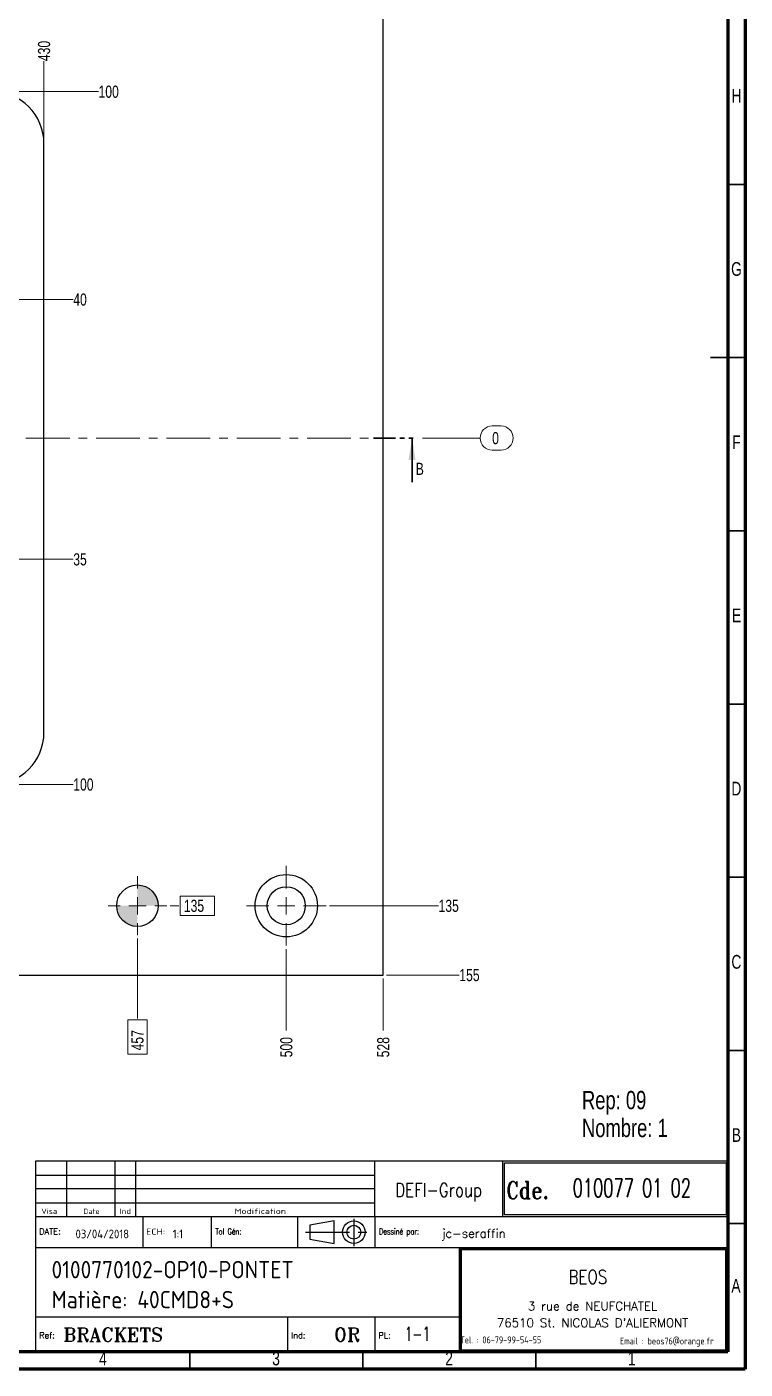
# Model space of a CAD drawing. Header units: millimetres. Extents: x 15 to 836, y 5 to 589.
# Drawn here: x 628.4 to 836, y 5 to 392.5 of the extents above; entities that cross this region are included whole.
import ezdxf

# ---------------------------------------------------------------- set-up
doc = ezdxf.new("R2010")
doc.units = ezdxf.units.MM
doc.linetypes.add('CENTERX2', pattern=[20.32, 12.7, -2.54, 2.54, -2.54])
doc.linetypes.add('PHANTOM', pattern=[12.7, 6.35, -1.27, 1.27, -1.27, 1.27, -1.27])
doc.layers.add('DIMENSIONS', color=176, linetype='Continuous')
doc.styles.add('SLDTEXTSTYLE0', font='TXT', dxfattribs={"width": 0.75})
doc.styles.add('SLDTEXTSTYLE1', font='ISOCP')
doc.styles.add('SLDTEXTSTYLE10', font='ISOCP', dxfattribs={"width": 1.147311})
doc.styles.add('SLDTEXTSTYLE11', font='ISOCP', dxfattribs={"width": 1.385904})
doc.styles.add('SLDTEXTSTYLE12', font='ISOCP', dxfattribs={"width": 1.246461})
doc.styles.add('SLDTEXTSTYLE13', font='ROMAND')
doc.styles.add('SLDTEXTSTYLE2', font='ROMANT', dxfattribs={"width": 0.8})
doc.styles.add('SLDTEXTSTYLE3', font='ISOCP', dxfattribs={"width": 0.8})
doc.styles.add('SLDTEXTSTYLE4', font='ROMANS', dxfattribs={"width": 0.8})
doc.styles.add('SLDTEXTSTYLE5', font='ROMANT')
doc.styles.add('SLDTEXTSTYLE6', font='ROMANS')
doc.styles.add('SLDTEXTSTYLE7', font='ROMANT', dxfattribs={"width": 0.65})
doc.styles.add('SLDTEXTSTYLE8', font='ISOCP', dxfattribs={"width": 1.446157})
doc.styles.add('SLDTEXTSTYLE9', font='ISOCP', dxfattribs={"width": 1.294402})
doc.dimstyles.new('SLDDIMSTYLE0', dxfattribs={"dimtxt": 3.5, "dimasz": 3.302, "dimexe": 0, "dimexo": 0.0625, "dimgap": 0.875, "dimtad": 0, "dimtih": 1, "dimtoh": 1, "dimdec": 0, "dimrnd": 1e-09, "dimdsep": 46, "dimtxsty": 'SLDTEXTSTYLE0', "dimblk1": 'NONE', "dimblk2": 'NONE', "dimsah": 1, "dimcen": 0.09, "dimadec": 0, "dimazin": 2, "dimtfac": 1, "dimtdec": 0, "dimtofl": 0, "dimtmove": 0, "dimatfit": 3, "dimldrblk": 'NONE', "dimfxl": 1, "dimfrac": 2, "dimtolj": 1, "dimtzin": 12, "dimarcsym": 0})
doc.dimstyles.new('SLDDIMSTYLE1', dxfattribs={"dimtxt": 3.5, "dimasz": 3.302, "dimexe": 0, "dimexo": 0.0625, "dimgap": 0.875, "dimtad": 0, "dimtih": 1, "dimtoh": 1, "dimrnd": 1e-09, "dimzin": 12, "dimdsep": 46, "dimtxsty": 'SLDTEXTSTYLE0', "dimblk1": 'NONE', "dimblk2": 'NONE', "dimsah": 1, "dimcen": 0.09, "dimadec": 0, "dimazin": 3, "dimtfac": 1, "dimtofl": 0, "dimtmove": 0, "dimatfit": 3, "dimldrblk": 'NONE', "dimfxl": 1, "dimfrac": 2, "dimtolj": 1, "dimtzin": 12, "dimarcsym": 0})
doc.dimstyles.new('SLDDIMSTYLE2', dxfattribs={"dimtxt": 3.5, "dimasz": 3.302, "dimexe": 0, "dimexo": 0.0625, "dimgap": -0.875, "dimtad": 0, "dimtih": 1, "dimtoh": 1, "dimrnd": 1e-09, "dimzin": 12, "dimdsep": 46, "dimtxsty": 'SLDTEXTSTYLE0', "dimblk1": 'NONE', "dimblk2": 'NONE', "dimsah": 1, "dimcen": 0.09, "dimadec": 0, "dimazin": 3, "dimtfac": 1, "dimtofl": 0, "dimtmove": 0, "dimatfit": 3, "dimldrblk": 'NONE', "dimfxl": 1, "dimfrac": 2, "dimtolj": 1, "dimarcsym": 0})
doc.dimstyles.new('SLDDIMSTYLE3', dxfattribs={"dimtxt": 3.5, "dimasz": 3.302, "dimexe": 0, "dimexo": 0.0625, "dimgap": -0.875, "dimtad": 0, "dimtih": 1, "dimtoh": 1, "dimrnd": 1e-09, "dimzin": 12, "dimdsep": 46, "dimtxsty": 'SLDTEXTSTYLE0', "dimblk1": 'NONE', "dimblk2": 'NONE', "dimsah": 1, "dimcen": 0.09, "dimadec": 0, "dimazin": 3, "dimtfac": 1, "dimtofl": 0, "dimtmove": 0, "dimatfit": 3, "dimldrblk": 'NONE', "dimfxl": 1, "dimfrac": 2, "dimtolj": 1, "dimarcsym": 0})

# ---------------------------------------------------------------- blocks, each defined once
blk = doc.blocks.new('SW_NOTE_0')
at = {"color": 0, "linetype": 'Continuous', "lineweight": 0, "char_height": 5.292, "attachment_point": 1, "style": 'SLDTEXTSTYLE0'}
for s, insert in [('Rep: 09', (0, 6.82)), ('Nombre: 1', (0, -1.23))]:
    blk.add_mtext(s, dxfattribs=dict(at, insert=insert))
blk = doc.blocks.new('_D_30')
at = {"color": 7, "linetype": 'Continuous', "lineweight": 18}
blk.add_line((633.41, 359.77), (633.41, 382.57), dxfattribs=at)
at = {"color": 7, "linetype": 'Continuous', "lineweight": 18, "insert": (631.67, 382.57), "char_height": 3.5, "attachment_point": 1, "rotation": 90, "style": 'SLDTEXTSTYLE0'}
blk.add_mtext('430', dxfattribs=at)
blk = doc.blocks.new('_None')
blk = doc.blocks.new('_D_31')
at = {"color": 7, "linetype": 'Continuous', "lineweight": 18}
for p, q in [((660.41, 129.27), (660.41, 106.18)), ((657.63, 95.93), (657.63, 105.82)), ((657.63, 105.82), (663.19, 105.82)), ((663.19, 105.82), (663.19, 95.93)), ((663.19, 95.93), (657.63, 95.93))]:
    blk.add_line(p, q, dxfattribs=at)
at = {"color": 7, "linetype": 'Continuous', "lineweight": 18, "insert": (658.67, 97), "char_height": 3.5, "attachment_point": 1, "rotation": 90, "style": 'SLDTEXTSTYLE0'}
blk.add_mtext('457', dxfattribs=at)
blk = doc.blocks.new('_D_32')
at = {"color": 7, "linetype": 'Continuous', "lineweight": 18}
for p, q in [((657.63, 439.13), (657.63, 449.02)), ((657.63, 449.02), (663.19, 449.02)), ((663.19, 449.02), (663.19, 439.13)), ((663.19, 439.13), (657.63, 439.13)), ((660.41, 418.27), (660.41, 438.77))]:
    blk.add_line(p, q, dxfattribs=at)
at = {"color": 7, "linetype": 'Continuous', "lineweight": 18, "insert": (658.67, 440.19), "char_height": 3.5, "attachment_point": 1, "rotation": 90, "style": 'SLDTEXTSTYLE0'}
blk.add_mtext('457', dxfattribs=at)
blk = doc.blocks.new('_D_33')
at = {"color": 7, "linetype": 'Continuous', "lineweight": 18}
blk.add_line((703.41, 126.27), (703.41, 102.77), dxfattribs=at)
at = {"color": 7, "linetype": 'Continuous', "lineweight": 18, "insert": (701.67, 95.01), "char_height": 3.5, "attachment_point": 1, "rotation": 90, "style": 'SLDTEXTSTYLE0'}
blk.add_mtext('500', dxfattribs=at)
blk = doc.blocks.new('_D_34')
at = {"color": 7, "linetype": 'Continuous', "lineweight": 18}
blk.add_line((703.41, 421.27), (703.41, 438.77), dxfattribs=at)
at = {"color": 7, "linetype": 'Continuous', "lineweight": 18, "insert": (701.67, 438.77), "char_height": 3.5, "attachment_point": 1, "rotation": 90, "style": 'SLDTEXTSTYLE0'}
blk.add_mtext('500', dxfattribs=at)
blk = doc.blocks.new('_D_35')
at = {"color": 7, "linetype": 'Continuous', "lineweight": 18}
blk.add_line((731.41, 117.77), (731.41, 102.77), dxfattribs=at)
at = {"color": 7, "linetype": 'Continuous', "lineweight": 18, "insert": (729.67, 95.01), "char_height": 3.5, "attachment_point": 1, "rotation": 90, "style": 'SLDTEXTSTYLE0'}
blk.add_mtext('528', dxfattribs=at)
blk = doc.blocks.new('_D_36')
at = {"color": 7, "linetype": 'Continuous', "lineweight": 18}
for p, q in [((762.9, 277.26), (765.48, 277.26)), ((742.75, 273.77), (759.41, 273.77)), ((765.48, 270.28), (762.9, 270.28))]:
    blk.add_line(p, q, dxfattribs=at)
for centre, start, end in [((762.9, 273.77), 90, 270), ((765.48, 273.77), 270, 90)]:
    blk.add_arc(centre, 3.49, start, end, dxfattribs=at)
at = {"color": 7, "linetype": 'Continuous', "lineweight": 18, "insert": (762.9, 275.5), "char_height": 3.5, "attachment_point": 1, "style": 'SLDTEXTSTYLE0'}
blk.add_mtext('0', dxfattribs=at)
blk = doc.blocks.new('_D_37')
at = {"color": 7, "linetype": 'Continuous', "lineweight": 18}
blk.add_line((621.91, 238.77), (641.87, 238.77), dxfattribs=at)
at = {"color": 7, "linetype": 'Continuous', "lineweight": 18, "insert": (641.87, 240.5), "char_height": 3.5, "attachment_point": 1, "style": 'SLDTEXTSTYLE0'}
blk.add_mtext('35', dxfattribs=at)
blk = doc.blocks.new('_D_38')
at = {"color": 7, "linetype": 'Continuous', "lineweight": 18}
blk.add_line((494.91, 238.77), (484.83, 238.77), dxfattribs=at)
at = {"color": 7, "linetype": 'Continuous', "lineweight": 18, "insert": (479.66, 240.5), "char_height": 3.5, "attachment_point": 1, "style": 'SLDTEXTSTYLE0'}
blk.add_mtext('35', dxfattribs=at)
blk = doc.blocks.new('_D_39')
at = {"color": 7, "linetype": 'Continuous', "lineweight": 18}
blk.add_line((401.91, 238.77), (414.97, 238.77), dxfattribs=at)
at = {"color": 7, "linetype": 'Continuous', "lineweight": 18, "insert": (414.97, 240.5), "char_height": 3.5, "attachment_point": 1, "style": 'SLDTEXTSTYLE0'}
blk.add_mtext('35', dxfattribs=at)
blk = doc.blocks.new('_D_40')
at = {"color": 7, "linetype": 'Continuous', "lineweight": 18}
blk.add_line((354.63, 237.84), (319.88, 237.84), dxfattribs=at)
at = {"color": 7, "linetype": 'Continuous', "lineweight": 18, "insert": (308.24, 239.57), "char_height": 3.5, "attachment_point": 1, "style": 'SLDTEXTSTYLE0'}
blk.add_mtext('35,94', dxfattribs=at)
blk = doc.blocks.new('_D_41')
at = {"color": 7, "linetype": 'Continuous', "lineweight": 18}
blk.add_line((335.41, 224.77), (319.88, 224.77), dxfattribs=at)
at = {"color": 7, "linetype": 'Continuous', "lineweight": 18, "insert": (314.7, 226.5), "char_height": 3.5, "attachment_point": 1, "style": 'SLDTEXTSTYLE0'}
blk.add_mtext('49', dxfattribs=at)
blk = doc.blocks.new('_D_42')
at = {"color": 7, "linetype": 'Continuous', "lineweight": 18}
blk.add_line((247.41, 213.77), (223.41, 213.77), dxfattribs=at)
at = {"color": 7, "linetype": 'Continuous', "lineweight": 18, "insert": (218.24, 215.5), "char_height": 3.5, "attachment_point": 1, "style": 'SLDTEXTSTYLE0'}
blk.add_mtext('60', dxfattribs=at)
blk = doc.blocks.new('_D_43')
at = {"color": 7, "linetype": 'Continuous', "lineweight": 18}
blk.add_line((394.41, 213.77), (414.97, 213.77), dxfattribs=at)
at = {"color": 7, "linetype": 'Continuous', "lineweight": 18, "insert": (414.97, 215.5), "char_height": 3.5, "attachment_point": 1, "style": 'SLDTEXTSTYLE0'}
blk.add_mtext('60', dxfattribs=at)
blk = doc.blocks.new('_D_44')
at = {"color": 7, "linetype": 'Continuous', "lineweight": 18}
blk.add_line((202.41, 176.02), (193.41, 176.02), dxfattribs=at)
at = {"color": 7, "linetype": 'Continuous', "lineweight": 18, "insert": (181.77, 177.75), "char_height": 3.5, "attachment_point": 1, "style": 'SLDTEXTSTYLE0'}
blk.add_mtext('97,75', dxfattribs=at)
blk = doc.blocks.new('_D_45')
at = {"color": 7, "linetype": 'Continuous', "lineweight": 18}
blk.add_line((619.41, 173.77), (641.87, 173.77), dxfattribs=at)
at = {"color": 7, "linetype": 'Continuous', "lineweight": 18, "insert": (641.87, 175.5), "char_height": 3.5, "attachment_point": 1, "style": 'SLDTEXTSTYLE0'}
blk.add_mtext('100', dxfattribs=at)
blk = doc.blocks.new('_D_46')
at = {"color": 7, "linetype": 'Continuous', "lineweight": 18}
blk.add_line((258.41, 161.77), (293.59, 161.77), dxfattribs=at)
at = {"color": 7, "linetype": 'Continuous', "lineweight": 18, "insert": (293.59, 163.5), "char_height": 3.5, "attachment_point": 1, "style": 'SLDTEXTSTYLE0'}
blk.add_mtext('112', dxfattribs=at)
blk = doc.blocks.new('_D_47')
at = {"color": 7, "linetype": 'Continuous', "lineweight": 18}
blk.add_line((269.41, 153.77), (305.87, 153.77), dxfattribs=at)
at = {"color": 7, "linetype": 'Continuous', "lineweight": 18, "insert": (305.87, 155.5), "char_height": 3.5, "attachment_point": 1, "style": 'SLDTEXTSTYLE0'}
blk.add_mtext('120', dxfattribs=at)
blk = doc.blocks.new('_D_48')
at = {"color": 7, "linetype": 'Continuous', "lineweight": 18}
blk.add_line((715.91, 138.77), (747.41, 138.77), dxfattribs=at)
at = {"color": 7, "linetype": 'Continuous', "lineweight": 18, "insert": (747.41, 140.5), "char_height": 3.5, "attachment_point": 1, "style": 'SLDTEXTSTYLE0'}
blk.add_mtext('135', dxfattribs=at)
blk = doc.blocks.new('_D_49')
at = {"color": 7, "linetype": 'Continuous', "lineweight": 18}
for p, q in [((672.75, 135.99), (672.75, 141.55)), ((672.75, 141.55), (682.64, 141.55)), ((682.64, 141.55), (682.64, 135.99)), ((669.91, 138.77), (672.4, 138.77)), ((682.64, 135.99), (672.75, 135.99))]:
    blk.add_line(p, q, dxfattribs=at)
at = {"color": 7, "linetype": 'Continuous', "lineweight": 18, "insert": (673.82, 140.5), "char_height": 3.5, "attachment_point": 1, "style": 'SLDTEXTSTYLE0'}
blk.add_mtext('135', dxfattribs=at)
blk = doc.blocks.new('_D_50')
at = {"color": 7, "linetype": 'Continuous', "lineweight": 18}
blk.add_line((601.91, 138.77), (598.7, 138.77), dxfattribs=at)
at = {"color": 7, "linetype": 'Continuous', "lineweight": 18, "insert": (590.94, 140.5), "char_height": 3.5, "attachment_point": 1, "style": 'SLDTEXTSTYLE0'}
blk.add_mtext('135', dxfattribs=at)
blk = doc.blocks.new('_D_51')
at = {"color": 7, "linetype": 'Continuous', "lineweight": 18}
blk.add_line((410.91, 138.77), (414.97, 138.77), dxfattribs=at)
at = {"color": 7, "linetype": 'Continuous', "lineweight": 18, "insert": (414.97, 140.5), "char_height": 3.5, "attachment_point": 1, "style": 'SLDTEXTSTYLE0'}
blk.add_mtext('135', dxfattribs=at)
blk = doc.blocks.new('_D_52')
at = {"color": 7, "linetype": 'Continuous', "lineweight": 18}
blk.add_line((481.91, 138.77), (484.83, 138.77), dxfattribs=at)
at = {"color": 7, "linetype": 'Continuous', "lineweight": 18, "insert": (484.83, 140.5), "char_height": 3.5, "attachment_point": 1, "style": 'SLDTEXTSTYLE0'}
blk.add_mtext('135', dxfattribs=at)
blk = doc.blocks.new('_D_53')
at = {"color": 7, "linetype": 'Continuous', "lineweight": 18}
for p, q in [((317.51, 135.99), (317.51, 141.55)), ((317.51, 141.55), (327.4, 141.55)), ((327.4, 141.55), (327.4, 135.99)), ((327.4, 135.99), (317.51, 135.99)), ((333.91, 138.77), (327.76, 138.77))]:
    blk.add_line(p, q, dxfattribs=at)
at = {"color": 7, "linetype": 'Continuous', "lineweight": 18, "insert": (318.58, 140.5), "char_height": 3.5, "attachment_point": 1, "style": 'SLDTEXTSTYLE0'}
blk.add_mtext('135', dxfattribs=at)
blk = doc.blocks.new('_D_54')
at = {"color": 7, "linetype": 'Continuous', "lineweight": 18}
blk.add_line((205.91, 138.77), (190.35, 138.77), dxfattribs=at)
at = {"color": 7, "linetype": 'Continuous', "lineweight": 18, "insert": (182.59, 140.5), "char_height": 3.5, "attachment_point": 1, "style": 'SLDTEXTSTYLE0'}
blk.add_mtext('135', dxfattribs=at)
blk = doc.blocks.new('_D_55')
at = {"color": 7, "linetype": 'Continuous', "lineweight": 18}
blk.add_line((732.41, 118.77), (753.41, 118.77), dxfattribs=at)
at = {"color": 7, "linetype": 'Continuous', "lineweight": 18, "insert": (753.41, 120.5), "char_height": 3.5, "attachment_point": 1, "style": 'SLDTEXTSTYLE0'}
blk.add_mtext('155', dxfattribs=at)
blk = doc.blocks.new('_D_56')
at = {"color": 7, "linetype": 'Continuous', "lineweight": 18}
blk.add_line((494.91, 313.77), (484.83, 313.77), dxfattribs=at)
at = {"color": 7, "linetype": 'Continuous', "lineweight": 18, "insert": (479.66, 315.5), "char_height": 3.5, "attachment_point": 1, "style": 'SLDTEXTSTYLE0'}
blk.add_mtext('40', dxfattribs=at)
blk = doc.blocks.new('_D_57')
at = {"color": 7, "linetype": 'Continuous', "lineweight": 18}
blk.add_line((621.91, 313.77), (641.87, 313.77), dxfattribs=at)
at = {"color": 7, "linetype": 'Continuous', "lineweight": 18, "insert": (641.87, 315.5), "char_height": 3.5, "attachment_point": 1, "style": 'SLDTEXTSTYLE0'}
blk.add_mtext('40', dxfattribs=at)
blk = doc.blocks.new('_D_58')
at = {"color": 7, "linetype": 'Continuous', "lineweight": 18}
blk.add_line((334.41, 351.77), (319.88, 351.77), dxfattribs=at)
at = {"color": 7, "linetype": 'Continuous', "lineweight": 18, "insert": (314.7, 353.5), "char_height": 3.5, "attachment_point": 1, "style": 'SLDTEXTSTYLE0'}
blk.add_mtext('78', dxfattribs=at)
blk = doc.blocks.new('_D_59')
at = {"color": 7, "linetype": 'Continuous', "lineweight": 18}
blk.add_line((374.12, 354.73), (380.33, 354.73), dxfattribs=at)
at = {"color": 7, "linetype": 'Continuous', "lineweight": 18, "insert": (380.33, 356.46), "char_height": 3.5, "attachment_point": 1, "style": 'SLDTEXTSTYLE0'}
blk.add_mtext('80,95', dxfattribs=at)
blk = doc.blocks.new('_D_60')
at = {"color": 7, "linetype": 'Continuous', "lineweight": 18}
blk.add_line((202.41, 371.52), (193.41, 371.52), dxfattribs=at)
at = {"color": 7, "linetype": 'Continuous', "lineweight": 18, "insert": (181.77, 373.25), "char_height": 3.5, "attachment_point": 1, "style": 'SLDTEXTSTYLE0'}
blk.add_mtext('97,75', dxfattribs=at)
blk = doc.blocks.new('_D_61')
at = {"color": 7, "linetype": 'Continuous', "lineweight": 18}
blk.add_line((619.41, 373.77), (649.17, 373.77), dxfattribs=at)
at = {"color": 7, "linetype": 'Continuous', "lineweight": 18, "insert": (649.17, 375.5), "char_height": 3.5, "attachment_point": 1, "style": 'SLDTEXTSTYLE0'}
blk.add_mtext('100', dxfattribs=at)
blk = doc.blocks.new('_D_62')
at = {"color": 7, "linetype": 'Continuous', "lineweight": 18}
blk.add_line((272.41, 373.77), (247.26, 373.77), dxfattribs=at)
at = {"color": 7, "linetype": 'Continuous', "lineweight": 18, "insert": (239.51, 375.5), "char_height": 3.5, "attachment_point": 1, "style": 'SLDTEXTSTYLE0'}
blk.add_mtext('100', dxfattribs=at)
blk = doc.blocks.new('_D_63')
at = {"color": 7, "linetype": 'Continuous', "lineweight": 18}
for p, q in [((183.16, 405.99), (183.16, 411.55)), ((183.16, 411.55), (193.05, 411.55)), ((193.05, 411.55), (193.05, 405.99)), ((243.91, 408.77), (193.41, 408.77)), ((193.05, 405.99), (183.16, 405.99))]:
    blk.add_line(p, q, dxfattribs=at)
at = {"color": 7, "linetype": 'Continuous', "lineweight": 18, "insert": (184.23, 410.5), "char_height": 3.5, "attachment_point": 1, "style": 'SLDTEXTSTYLE0'}
blk.add_mtext('135', dxfattribs=at)
blk = doc.blocks.new('_D_64')
at = {"color": 7, "linetype": 'Continuous', "lineweight": 18}
blk.add_line((410.91, 408.77), (414.97, 408.77), dxfattribs=at)
at = {"color": 7, "linetype": 'Continuous', "lineweight": 18, "insert": (414.97, 410.5), "char_height": 3.5, "attachment_point": 1, "style": 'SLDTEXTSTYLE0'}
blk.add_mtext('135', dxfattribs=at)
blk = doc.blocks.new('_D_65')
at = {"color": 7, "linetype": 'Continuous', "lineweight": 18}
blk.add_line((481.91, 408.77), (489.7, 408.77), dxfattribs=at)
at = {"color": 7, "linetype": 'Continuous', "lineweight": 18, "insert": (489.7, 410.5), "char_height": 3.5, "attachment_point": 1, "style": 'SLDTEXTSTYLE0'}
blk.add_mtext('135', dxfattribs=at)
blk = doc.blocks.new('_D_66')
at = {"color": 7, "linetype": 'Continuous', "lineweight": 18}
blk.add_line((601.91, 408.77), (598.7, 408.77), dxfattribs=at)
at = {"color": 7, "linetype": 'Continuous', "lineweight": 18, "insert": (590.94, 410.5), "char_height": 3.5, "attachment_point": 1, "style": 'SLDTEXTSTYLE0'}
blk.add_mtext('135', dxfattribs=at)
blk = doc.blocks.new('_D_67')
at = {"color": 7, "linetype": 'Continuous', "lineweight": 18}
for p, q in [((672.75, 405.99), (672.75, 411.55)), ((672.75, 411.55), (682.64, 411.55)), ((682.64, 411.55), (682.64, 405.99)), ((669.91, 408.77), (672.4, 408.77)), ((682.64, 405.99), (672.75, 405.99))]:
    blk.add_line(p, q, dxfattribs=at)
at = {"color": 7, "linetype": 'Continuous', "lineweight": 18, "insert": (673.82, 410.5), "char_height": 3.5, "attachment_point": 1, "style": 'SLDTEXTSTYLE0'}
blk.add_mtext('135', dxfattribs=at)
blk = doc.blocks.new('_D_68')
at = {"color": 7, "linetype": 'Continuous', "lineweight": 18}
blk.add_line((715.91, 408.77), (747.41, 408.77), dxfattribs=at)
at = {"color": 7, "linetype": 'Continuous', "lineweight": 18, "insert": (747.41, 410.5), "char_height": 3.5, "attachment_point": 1, "style": 'SLDTEXTSTYLE0'}
blk.add_mtext('135', dxfattribs=at)
blk = doc.blocks.new('_D_69')
at = {"color": 7, "linetype": 'Continuous', "lineweight": 18}
blk.add_line((732.41, 428.77), (753.41, 428.77), dxfattribs=at)
at = {"color": 7, "linetype": 'Continuous', "lineweight": 18, "insert": (753.41, 430.5), "char_height": 3.5, "attachment_point": 1, "style": 'SLDTEXTSTYLE0'}
blk.add_mtext('155', dxfattribs=at)
blk = doc.blocks.new('SW_CENTERMARKSYMBOL_14')
at = {"color": 0, "linetype": 'Continuous', "lineweight": 0}
for p, q in [((0, 5), (0, 11.5)), ((-5, 0), (-11.5, 0)), ((0, 0), (-2.5, 0)), ((0, 0), (0, 2.5)), ((0, 0), (0, -2.5)), ((0, 0), (2.5, 0)), ((5, 0), (11.5, 0)), ((0, -5), (0, -11.5))]:
    blk.add_line(p, q, dxfattribs=at)
blk = doc.blocks.new('SW_CENTERMARKSYMBOL_23')
at = {"color": 0, "linetype": 'Continuous', "lineweight": 0}
for p, q in [((0, 5), (0, 8.5)), ((-5, 0), (-8.5, 0)), ((0, 0), (-2.5, 0)), ((0, 0), (0, 2.5)), ((0, 0), (0, -2.5)), ((0, 0), (2.5, 0)), ((5, 0), (8.5, 0)), ((0, -5), (0, -8.5))]:
    blk.add_line(p, q, dxfattribs=at)
blk = doc.blocks.new('SW_DOWELSYMBOL_3')
at = {"linetype": 'Continuous', "lineweight": 0}
h = blk.add_hatch(color=0, dxfattribs=at)
edge = h.paths.add_edge_path(flags=0)
edge.add_arc((0, 0), 6, 0, 90)
edge.add_line((0, 6), (0, 0))
edge.add_line((0, 0), (6, 0))
h = blk.add_hatch(color=0, dxfattribs=at)
edge = h.paths.add_edge_path(flags=0)
edge.add_arc((0, 0), 6, 180, 270)
edge.add_line((0, -6), (0, 0))
edge.add_line((0, 0), (-6, 0))
at = {"color": 0, "linetype": 'Continuous', "lineweight": 0}
blk.add_circle((0, 0), 6, dxfattribs=at)

msp = doc.modelspace()

# ---------------------------------------------------------------- linework, layer by layer
at = {"color": 7, "linetype": 'Continuous', "lineweight": 70}
for p, q in [((836, 589), (836, 5)), ((831, 584), (831, 10)), ((831, 10), (20, 10)), ((836, 5), (15, 5))]:
    msp.add_line(p, q, dxfattribs=at)
at = {"color": 7, "linetype": 'Continuous', "lineweight": 25}
for p, q in [((731.40819, 118.77088), (731.40819, 428.77088)), ((633.40819, 188.77088), (633.40819, 358.77088)), ((203.40819, 118.77088), (731.40819, 118.77088))]:
    msp.add_line(p, q, dxfattribs=at)
at = {"color": 7, "linetype": 'Continuous', "lineweight": 35}
for p, q in [((831, 347), (836, 347)), ((836.001, 297), (825.999, 297)), ((831, 297), (836, 297)), ((739.75211, 261.07088), (739.75211, 273.77088)), ((831, 247), (836, 247)), ((831, 197), (836, 197)), ((831, 147), (836, 147)), ((831, 97), (836, 97)), ((831, 47), (836, 47)), ((675.5, 10), (675.5, 5)), ((725.5, 10), (725.5, 5)), ((775.5, 10), (775.5, 5))]:
    msp.add_line(p, q, dxfattribs=at)
at = {"color": 7, "linetype": 'CENTERX2', "lineweight": 18}
msp.add_line((201.40819, 273.77088), (733.40819, 273.77088), dxfattribs=at)
at = {"color": 7, "linetype": 'PHANTOM', "lineweight": 35}
msp.add_line((728.63961, 273.77088), (741.33961, 273.77088), dxfattribs=at)
at = {"color": 7, "linetype": 'Continuous', "lineweight": 25}
for centre, radius in [((703.40819, 138.77088), 9), ((660.40819, 138.77088), 6), ((703.40819, 138.77088), 5.5)]:
    msp.add_circle(centre, radius, dxfattribs=at)
for centre, start, end in [((618.40819, 358.77088), 0, 90), ((618.40819, 188.77088), 270, 0)]:
    msp.add_arc(centre, 15, start, end, dxfattribs=at)
at = {"color": 7, "linetype": 'Continuous', "lineweight": 35}
msp.add_solid([(739.75211, 273.77088), (738.73611, 267.42088), (740.76811, 267.42088)], dxfattribs=at)
at = {"layer": 'DIMENSIONS', "color": 3}
for p, q in [((728.98787, 65.0217), (630.98787, 65.0217)), ((639.98787, 49.0217), (639.98787, 65.0217)), ((653.98787, 49.0217), (653.98787, 65.0217)), ((659.98787, 49.0217), (659.98787, 65.0217)), ((630.98787, 61.0217), (728.98787, 61.0217)), ((728.98787, 57.0217), (630.98787, 57.0217)), ((630.98787, 53.0217), (728.98787, 53.0217))]:
    msp.add_line(p, q, dxfattribs=at)
at = {"layer": 'DIMENSIONS', "color": 6}
for p, q in [((630.98787, 65.0217), (630.98787, 10.0217)), ((830.98787, 10.0217), (830.98787, 65.0217)), ((830.98787, 40.0217), (753.37196, 40.0217)), ((753.37196, 40.0217), (753.37196, 10.0217)), ((830.78787, 39.8217), (753.57196, 39.8217)), ((753.57196, 39.8217), (753.57196, 10.2217)), ((830.58787, 39.6217), (753.77196, 39.6217)), ((753.77196, 39.6217), (753.77196, 10.4217)), ((830.38787, 39.4217), (753.97196, 39.4217)), ((753.97196, 39.4217), (753.97196, 10.6217)), ((830.38787, 10.6217), (830.38787, 39.4217)), ((830.58787, 10.4217), (830.58787, 39.6217)), ((830.78787, 10.2217), (830.78787, 39.8217)), ((630.98787, 10.0217), (830.98787, 10.0217)), ((753.57196, 10.2217), (830.78787, 10.2217)), ((753.77196, 10.4217), (830.58787, 10.4217)), ((753.97196, 10.6217), (830.38787, 10.6217))]:
    msp.add_line(p, q, dxfattribs=at)
at = {"layer": 'DIMENSIONS', "color": 1}
for p, q in [((830.98787, 65.0217), (728.98787, 65.0217)), ((728.98787, 49.0217), (728.98787, 65.0217)), ((765.98787, 49.0217), (765.98787, 65.0217)), ((766.48787, 49.5217), (766.48787, 64.5217)), ((766.48787, 64.5217), (830.48787, 64.5217)), ((830.48787, 64.5217), (830.48787, 49.5217)), ((630.98787, 49.0217), (830.98787, 49.0217)), ((661.98787, 49.0217), (661.98787, 40.0217)), ((681.71856, 49.0217), (681.71856, 40.0217)), ((706.6082, 49.0217), (706.6082, 40.0217)), ((728.98787, 49.0217), (728.98787, 40.0217)), ((830.48787, 49.5217), (766.48787, 49.5217)), ((753.37196, 40.0217), (630.98787, 40.0217)), ((753.37196, 20.0217), (630.98787, 20.0217)), ((703.77941, 20.0217), (703.77941, 10.0217)), ((728.98787, 20.0217), (728.98787, 10.0217))]:
    msp.add_line(p, q, dxfattribs=at)
at = {"layer": 'DIMENSIONS'}
for p, q in [((766.48787, 49.5217), (766.48787, 64.5217)), ((766.48787, 64.5217), (830.48787, 64.5217)), ((830.48787, 64.5217), (830.48787, 49.5217)), ((830.48787, 49.5217), (766.48787, 49.5217))]:
    msp.add_line(p, q, dxfattribs=at)
at = {"layer": 'DIMENSIONS', "color": 7}
for p, q in [((717.23155, 47.7717), (710.23155, 46.5217)), ((710.23155, 46.5217), (710.23155, 42.5217)), ((717.23155, 41.2717), (717.23155, 47.7717)), ((710.23155, 42.5217), (717.23155, 41.2717))]:
    msp.add_line(p, q, dxfattribs=at)
at = {"layer": 'DIMENSIONS', "color": 3, "linetype": 'CENTERX2'}
for p, q in [((722.9218, 48.36968), (722.9218, 40.53502)), ((708.93432, 44.5217), (727.18898, 44.5217))]:
    msp.add_line(p, q, dxfattribs=at)
at = {"layer": 'DIMENSIONS', "color": 7}
for radius in [3.25, 2]:
    msp.add_circle((722.9218, 44.5217), radius, dxfattribs=at)

# ---------------------------------------------------------------- block references
at = {"color": 7, "linetype": 'Continuous', "lineweight": 0}
for name, p in [('SW_CENTERMARKSYMBOL_23', (660.40819, 138.77088)), ('SW_CENTERMARKSYMBOL_14', (703.40819, 138.77088)), ('SW_DOWELSYMBOL_3', (660.40819, 138.77088)), ('SW_NOTE_0', (788.85006, 78.49497))]:
    msp.add_blockref(name, p, dxfattribs=at)

# ---------------------------------------------------------------- texts
at = {"color": 7, "linetype": 'Continuous', "lineweight": 0, "char_height": 3.96875, "attachment_point": 2, "style": 'SLDTEXTSTYLE0'}
for s, insert in [('H', (833.49035, 374.56015)), ('G', (833.48668, 324.56015)), ('F', (833.45774, 274.56015)), ('E', (833.50781, 224.56015)), ('D', (833.45269, 174.56015)), ('C', (833.45866, 124.56015)), ('B', (833.4706, 74.56015)), ('A', (833.33969, 31.06015)), ('4', (650.46004, 10.06015)), ('3', (700.46004, 10.06015)), ('2', (750.46004, 10.06015)), ('1', (803.21004, 10.06015))]:
    msp.add_mtext(s, dxfattribs=dict(at, insert=insert))
at = {"color": 7, "linetype": 'Continuous', "insert": (740.82234, 266.62177), "char_height": 3.5, "attachment_point": 1, "style": 'SLDTEXTSTYLE0'}
msp.add_mtext('B', dxfattribs=at)
at = {"layer": 'DIMENSIONS'}
for s, insert, char_height, attachment_point, style in [('DEFI-Group', (747.40737, 58.72242), 4, 2, 'SLDTEXTSTYLE2'), ('Cde.', (766.98787, 59.1476), 5, 1, 'SLDTEXTSTYLE2'), ('010077 01 02', (786.15494, 59.96154), 5.2916667, 1, 'SLDTEXTSTYLE7'), ('Visa', (632.64296, 51.36921), 1.567052, 1, 'SLDTEXTSTYLE12'), ('Date', (644.81193, 51.30505), 1.492431, 1, 'SLDTEXTSTYLE10'), ('Ind', (655.24232, 51.30505), 1.492431, 1, 'SLDTEXTSTYLE11'), ('Modification', (688.47705, 51.36921), 1.5670523, 1, 'SLDTEXTSTYLE8'), ('DATE:', (632.02198, 45.62011), 1.727675, 1, 'SLDTEXTSTYLE6'), ('03/04/2018', (642.52076, 45.27518), 2.5, 1, 'SLDTEXTSTYLE1'), ('ECH:', (662.89852, 45.58161), 1.814059, 1, 'SLDTEXTSTYLE9'), ('1:1', (670.60764, 45.26206), 2.5, 1, 'SLDTEXTSTYLE1'), ('Tol Gén:', (682.93943, 45.62011), 1.727675, 1, 'SLDTEXTSTYLE4'), ('Dessiné par:', (730.20874, 45.62011), 1.7276752, 1, 'SLDTEXTSTYLE4'), ('jc-seraffin', (748.34302, 45.44167), 2.5, 1, 'SLDTEXTSTYLE5'), ('0100770102-OP10-PONTET', (635.59059, 36.23067), 5, 1, 'SLDTEXTSTYLE1'), ('BEOS', (790.55866, 33.61658), 4, 2, 'SLDTEXTSTYLE2'), ('Matière: 40CMD8+S', (635.59059, 27.58522), 5, 1, 'SLDTEXTSTYLE1'), ('3 rue de NEUFCHATEL', (791.8971, 24.47005), 2.5, 2, 'SLDTEXTSTYLE13'), ("76510 St. NICOLAS D'ALIERMONT", (791.89041, 19.64495), 2.5, 2, 'SLDTEXTSTYLE13'), ('Ref:', (632.02198, 15.62011), 1.727675, 1, 'SLDTEXTSTYLE6'), ('BRACKETS', (638.96021, 16.97309), 4, 1, 'SLDTEXTSTYLE5'), ('Ind:', (704.81352, 15.62011), 1.727675, 1, 'SLDTEXTSTYLE6'), ('OR', (717.1818, 16.97309), 4, 1, 'SLDTEXTSTYLE5'), ('PL:', (730.02198, 15.62011), 1.727675, 1, 'SLDTEXTSTYLE6'), ('1-1', (737.63876, 17.19475), 4, 1, 'SLDTEXTSTYLE7'), ('Tel. : 06-79-99-54-55', (765.34814, 14.45028), 2, 2, 'SLDTEXTSTYLE3'), ('Email : beos76@orange.fr', (813.36034, 14.1189), 2, 2, 'SLDTEXTSTYLE3')]:
    msp.add_mtext(s, dxfattribs=dict(at, insert=insert, char_height=char_height, attachment_point=attachment_point, style=style))

# ---------------------------------------------------------------- dimensions: what is measured, and where the dimension line sits
at = {"color": 7, "linetype": 'Continuous', "lineweight": 18}
for feature_location, offset, dtype, origin, dimstyle, picture, middle in [((660.40819, 417.27088), (0, 21.5), 1, (203.40819, 118.77088), 'SLDDIMSTYLE2', '_D_32', (660.40819, 444.07192)), ((703.40819, 420.27088), (0, 18.5), 1, (203.40819, 118.77088), 'SLDDIMSTYLE1', '_D_34', (703.40819, 442.65004)), ((731.40819, 428.77088), (22, 0), 0, (741.75211, 273.77088), 'SLDDIMSTYLE1', '_D_69', (757.28735, 428.77088)), ((244.90819, 408.77088), (-51.5, 0), 0, (741.75211, 273.77088), 'SLDDIMSTYLE2', '_D_63', (188.10714, 408.77088)), ((668.90819, 408.77088), (3.48884, 0), 0, (741.75211, 273.77088), 'SLDDIMSTYLE2', '_D_67', (677.69807, 408.77088)), ((409.90819, 408.77088), (5.06323, 0), 0, (741.75211, 273.77088), 'SLDDIMSTYLE1', '_D_64', (418.85058, 408.77088)), ((480.90819, 408.77088), (8.79173, 0), 0, (741.75211, 273.77088), 'SLDDIMSTYLE1', '_D_65', (493.57909, 408.77088)), ((602.90819, 408.77088), (-4.20839, 0), 0, (741.75211, 273.77088), 'SLDDIMSTYLE1', '_D_66', (594.82063, 408.77088)), ((714.90819, 408.77088), (32.5, 0), 0, (741.75211, 273.77088), 'SLDDIMSTYLE1', '_D_68', (751.28735, 408.77088)), ((633.40819, 358.77088), (0, 23.79966), 1, (203.40819, 118.77088), 'SLDDIMSTYLE1', '_D_30', (633.40819, 386.4497)), ((203.40819, 371.52088), (-10, 0), 0, (741.75211, 273.77088), 'SLDDIMSTYLE1', '_D_60', (187.58944, 371.52088)), ((273.40819, 373.77088), (-26.14475, 0), 0, (741.75211, 273.77088), 'SLDDIMSTYLE1', '_D_62', (243.38427, 373.77088)), ((618.40819, 373.77088), (30.76416, 0), 0, (741.75211, 273.77088), 'SLDDIMSTYLE1', '_D_61', (653.05152, 373.77088)), ((373.11885, 354.72519), (7.21609, 0), 0, (741.75211, 273.77088), 'SLDDIMSTYLE1', '_D_59', (386.1537, 354.72519)), ((335.40819, 351.77088), (-15.5324, 0), 0, (741.75211, 273.77088), 'SLDDIMSTYLE1', '_D_58', (317.28967, 351.77088)), ((495.90819, 313.77088), (-11.07437, 0), 0, (741.75211, 273.77088), 'SLDDIMSTYLE1', '_D_56', (482.2477, 313.77088)), ((620.90819, 313.77088), (20.96366, 0), 0, (741.75211, 273.77088), 'SLDDIMSTYLE1', '_D_57', (644.45796, 313.77088)), ((741.7521143463, 273.7708762455), (17.6560713347, 0), 0, (741.7521143463, 273.7708762455), 'SLDDIMSTYLE0', '_D_36', (764.1903035842, 273.7708762455)), ((203.40819, 176.02088), (-10, 0), 0, (741.75211, 273.77088), 'SLDDIMSTYLE1', '_D_44', (187.58944, 176.02088)), ((206.90819, 138.77088), (-16.56015, 0), 0, (741.75211, 273.77088), 'SLDDIMSTYLE1', '_D_54', (186.46887, 138.77088)), ((248.40819, 213.77088), (-25, 0), 0, (741.75211, 273.77088), 'SLDDIMSTYLE1', '_D_42', (220.82207, 213.77088)), ((257.40819, 161.77088), (36.18625, 0), 0, (741.75211, 273.77088), 'SLDDIMSTYLE1', '_D_46', (297.4736, 161.77088)), ((268.40819, 153.77088), (37.46059, 0), 0, (741.75211, 273.77088), 'SLDDIMSTYLE1', '_D_47', (309.74794, 153.77088)), ((355.6349, 237.83529), (-35.75912, 0), 0, (741.75211, 273.77088), 'SLDDIMSTYLE1', '_D_40', (314.05703, 237.83529)), ((336.40819, 224.77088), (-16.5324, 0), 0, (741.75211, 273.77088), 'SLDDIMSTYLE1', '_D_41', (317.28967, 224.77088)), ((334.90819, 138.77088), (-7.14791, 0), 0, (741.75211, 273.77088), 'SLDDIMSTYLE3', '_D_53', (322.45923, 138.77088)), ((393.40819, 213.77088), (21.56323, 0), 0, (741.75211, 273.77088), 'SLDDIMSTYLE1', '_D_43', (417.55752, 213.77088)), ((400.90819, 238.77088), (14.06323, 0), 0, (741.75211, 273.77088), 'SLDDIMSTYLE1', '_D_39', (417.55752, 238.77088)), ((409.90819, 138.77088), (5.06323, 0), 0, (741.75211, 273.77088), 'SLDDIMSTYLE1', '_D_51', (418.85058, 138.77088)), ((495.90819, 238.77088), (-11.07437, 0), 0, (741.75211, 273.77088), 'SLDDIMSTYLE1', '_D_38', (482.2477, 238.77088)), ((480.90819, 138.77088), (3.92563, 0), 0, (741.75211, 273.77088), 'SLDDIMSTYLE1', '_D_52', (488.71298, 138.77088)), ((602.90819, 138.77088), (-4.20839, 0), 0, (741.75211, 273.77088), 'SLDDIMSTYLE1', '_D_50', (594.82063, 138.77088)), ((618.40819, 173.77088), (23.46366, 0), 0, (741.75211, 273.77088), 'SLDDIMSTYLE1', '_D_45', (645.75102, 173.77088)), ((620.90819, 238.77088), (20.96366, 0), 0, (741.75211, 273.77088), 'SLDDIMSTYLE1', '_D_37', (644.45796, 238.77088)), ((668.90819, 138.77088), (3.48884, 0), 0, (741.75211, 273.77088), 'SLDDIMSTYLE2', '_D_49', (677.69807, 138.77088)), ((714.90819, 138.77088), (32.5, 0), 0, (741.75211, 273.77088), 'SLDDIMSTYLE1', '_D_48', (751.28735, 138.77088)), ((731.40819, 118.77088), (22, 0), 0, (741.75211, 273.77088), 'SLDDIMSTYLE1', '_D_55', (757.28735, 118.77088)), ((660.40819, 130.27088), (0, -24.09497), 1, (203.40819, 118.77088), 'SLDDIMSTYLE2', '_D_31', (660.40819, 100.87486)), ((703.40819, 127.27088), (0, -24.5), 1, (203.40819, 118.77088), 'SLDDIMSTYLE1', '_D_33', (703.40819, 98.89171)), ((731.40819, 118.77088), (0, -16), 1, (203.40819, 118.77088), 'SLDDIMSTYLE1', '_D_35', (731.40819, 98.89171))]:
    dim = msp.add_ordinate_dim(feature_location=feature_location, offset=offset, dtype=dtype, origin=origin, dimstyle=dimstyle, dxfattribs=at)
    dim.commit()
    dim.dimension.update_dxf_attribs({"geometry": picture, "text_midpoint": middle})

doc.saveas('drawing.dxf')
